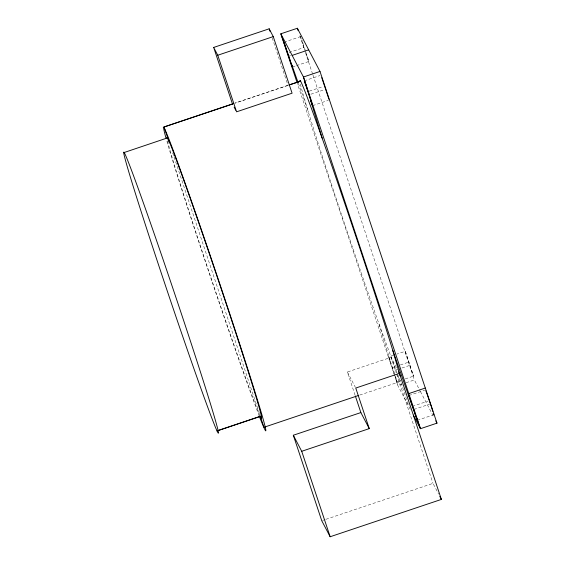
<?xml version="1.0" encoding="UTF-8"?>
<svg xmlns="http://www.w3.org/2000/svg" width="565" height="565" viewBox="0 0 565 565"><rect width="100%" height="100%" fill="white"/><g stroke="black" fill="none" stroke-linecap="round" stroke-linejoin="round"><path stroke-width="0.42" stroke-dasharray="2.83 2.12" d="M296.463 65.639L308.928 61.444L301.823 39.811M393.975 373.359L388.664 356.854L393.692 355.159M405.267 351.275L413.531 376.135L405.267 351.275L396.934 354.078M394.49 374.849L396.997 381.679L394.935 374.659M283.997 42.198L300.594 36.619L300.94 37.438M289.047 52.517L303.928 47.524L300.524 36.647M288.99 56.126L290.643 55.568M292.395 66.995L295.7 65.886M288.192 85.266L234.878 103.162L288.228 85.329M304.231 80.844L320.002 75.548M309.288 91.163L323.335 86.445M310.884 94.214L324.939 89.496M312.629 105.641L328.336 100.372M355.081 395.189L347.369 372.003L391.065 357.341L397.061 368.797M392.068 367.73L396.199 366.339M400.331 364.955L408.601 362.179M394.709 373.945L393.664 370.781L397.795 369.39M401.934 368.006L410.197 365.23M396.997 381.679L400.373 380.542M405.267 378.903L413.601 376.106M359.75 395.062L400.606 381.424L408.869 406.27M401.969 384.115L397.838 385.5L297.275 83.203M406.101 382.724L414.371 379.955L420.021 390.754M408.905 395.5L424.675 390.203M412.302 406.376L428.009 401.101M413.905 409.427L429.605 404.159M417.302 420.296L433.009 415.028M322.587 520.429L325.094 519.588M325.927 519.306L432.988 483.372L438.588 494.064M420.431 391.524L433.758 416.977M397.548 375.591L400.606 381.424M410.289 409.286L397.838 385.5L395.225 376.961M347.369 372.003L355.371 387.286M308.857 61.472L303.928 47.524M397.047 373.055L379.143 324.395A159.598 3.312 71.4 0 1 300.079 82.377M397.372 373.818L400.281 380.669M388.734 356.826L393.664 370.781M298.348 83.323L308.497 112.018M299.881 35.786L304.337 49.183M305.453 52.531L312.692 74.305M312.975 75.145L414.371 379.955M391.065 357.341L396.136 372.603M396.679 374.235L432.988 483.372M272.217 37.961L287.995 85.393M172.699 152.889L173.815 156.237M174.091 157.07L259.236 413.036M379.143 324.395L390.507 361.544M259.286 416.137A159.598 3.312 71.4 0 1 211.239 279.244A159.598 3.312 71.4 0 1 166.491 139.823M259.921 415.508A148.009 3.072 71.4 0 1 211.706 279.859A148.009 3.072 71.4 0 1 167.268 139.717"/><path stroke-width="0.85" d="M433.772 414.781L433.616 413.877M213.669 47.439L269.173 28.808L273.255 36.612L292.084 93.197L236.58 111.828L217.758 55.243L213.669 47.439L232.49 104.024M413.347 415.12L420.459 428.701L436.985 423.15L319.995 71.444L297.374 28.25L280.84 33.801L296.999 82.37M217.758 55.243L273.255 36.612M292.147 55.398L308.681 49.847M319.995 71.444L303.462 76.995L280.84 33.801L292.331 67.023L284.061 42.17L284.704 44.734M233.211 103.72L164.062 126.934L169.359 142.853M300.693 81.07L289.026 84.99L299.895 81.416A159.598 3.312 71.4 0 1 334.035 172.134A159.598 3.312 71.4 0 1 392.802 350.484L417.238 420.325L408.968 395.472L409.618 398.035M163.264 127.273L232.413 104.066M123.615 152.698L167.692 137.832M217.751 430.615L261.094 416.066M217.017 430.933A148.009 3.072 71.4 0 0 155.276 236.834A148.009 3.072 71.4 0 0 139.76 207.207A148.009 3.072 71.4 0 0 217.017 430.933L260.352 416.384A148.009 3.072 71.4 0 0 216.854 275.889A148.009 3.072 71.4 0 0 166.95 138.15M293.32 435.248L321.746 520.711L330.151 536.75L441.385 499.411L399.462 373.38L355.766 388.049L369.263 428.616L301.717 451.287L293.32 435.248L360.865 412.57L369.263 428.616M358.083 395.627L263.982 427.288L260.352 416.384M408.777 393.6L425.311 388.049M435.777 420.833L436.985 423.15M398.664 371.855L399.462 373.38M439.789 496.36L441.385 499.411M234.129 107.145L235.76 110.267M425.848 390.747L427.274 394.645M321.782 77.695L328.943 99.221M306.075 85.534L304.295 80.816L312.565 105.669L303.462 76.995L420.459 428.701L416.589 417.768M291.681 64.467L298.059 82.497M427.521 395.352L431.215 406.249M297.374 28.25L298.207 30.764M269.173 28.808L269.999 31.308M355.357 396.016L360.865 412.57M301.717 451.287L330.151 536.75M431.476 407.04L432.882 411.44M310.785 100.951L322.156 138.1M392.802 350.484L400.112 375.951M165.926 137.832A159.598 3.312 71.4 0 1 217.624 277.429A159.598 3.312 71.4 0 1 259.286 416.137"/></g></svg>
